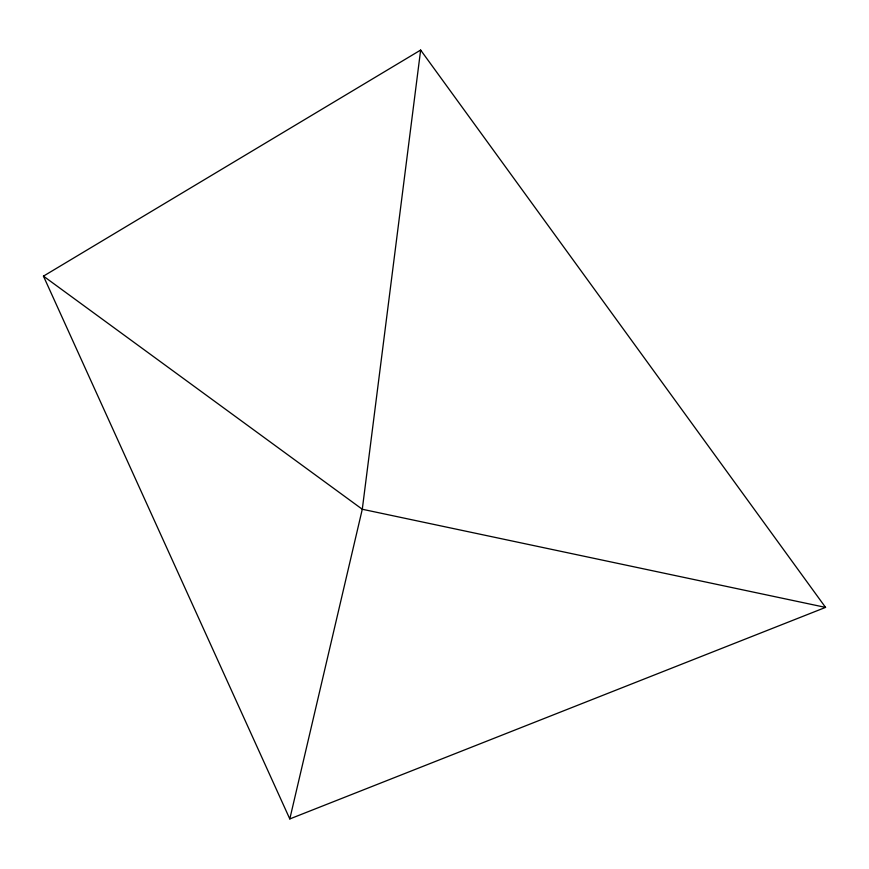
<?xml version="1.0" encoding="UTF-8"?>
<svg xmlns="http://www.w3.org/2000/svg" width="869" height="869" viewBox="0 0 869 869"><rect width="100%" height="100%" fill="white"/><g stroke="black" fill="none" stroke-linecap="round" stroke-linejoin="round"><path stroke-width="1.3" d="M420.65 50.065L362.286 509.256L289.801 818.935L825.55 607.398L420.65 50.065L43.45 276.136L289.801 818.935M825.55 607.398L362.286 509.256L43.45 276.136"/></g></svg>
